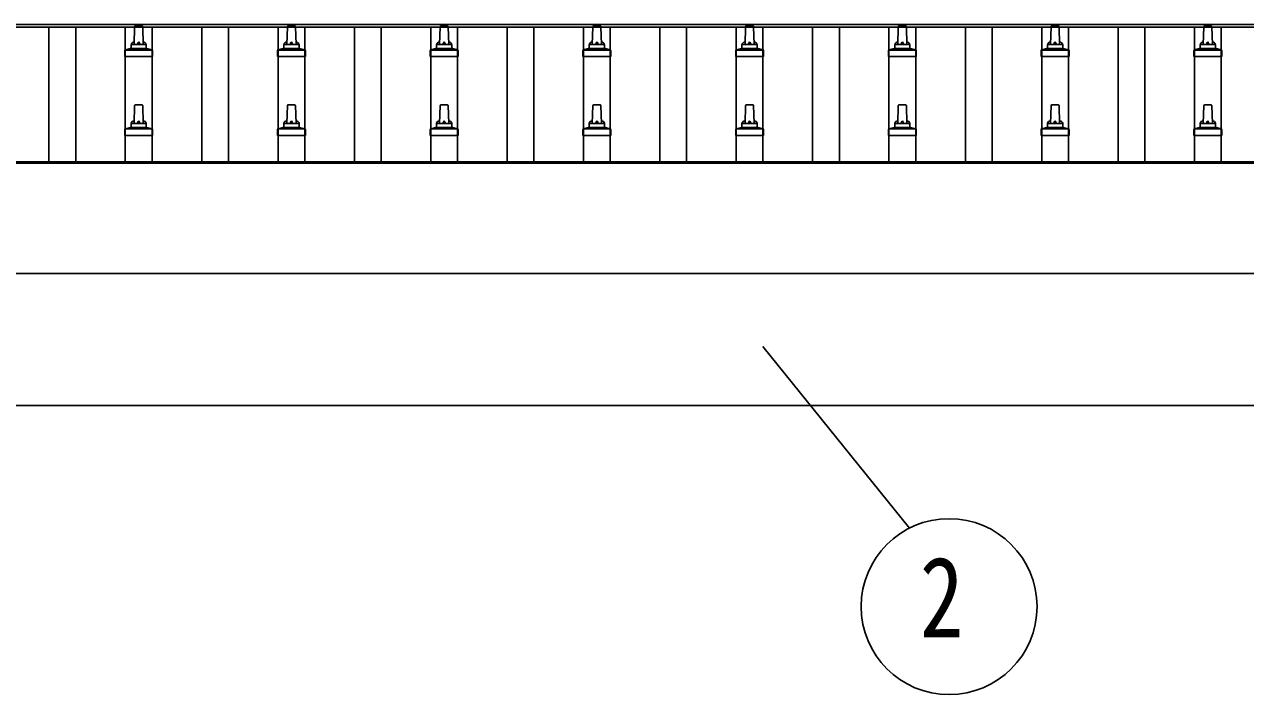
# Model space of a CAD drawing. Units: millimetres, scale not verified. Extents: x -16820 to 16820, y -11880 to 11880.
# Drawn here: x -13498 to -11899, y -265 to 613 of the extents above; entities that cross this region are included whole.
import ezdxf
from ezdxf.enums import TextEntityAlignment as Align

# ---------------------------------------------------------------- set-up
doc = ezdxf.new("R2010")
doc.units = ezdxf.units.MM
doc.header["$LTSCALE"] = 50
for name, color, linetype in [('0-5_YKK_13', 4, 'Continuous'), ('0-6_YKK_A1', 4, 'Continuous'), ('0-7_YKK_D', 6, 'Continuous')]:
    doc.layers.add(name, color=color, linetype=linetype)
doc.styles.add('ＭＳ ゴシック', font='')
doc.styles.get('ＭＳ ゴシック').set_extended_font_data('MS Gothic')

msp = doc.modelspace()

# ---------------------------------------------------------------- linework, layer by layer
at = {"layer": '0-5_YKK_13'}
for p, q in [((-13354.45, 586.23), (-13353.72, 609.75)), ((-13352.72, 610.73), (-13344.17, 610.73)), ((-13343.17, 609.75), (-13342.45, 586.23)), ((-13154.45, 586.23), (-13153.72, 609.75)), ((-13152.72, 610.73), (-13144.17, 610.73)), ((-13143.17, 609.75), (-13142.45, 586.23)), ((-12954.45, 586.23), (-12953.72, 609.75)), ((-12952.72, 610.73), (-12944.17, 610.73)), ((-12943.17, 609.75), (-12942.45, 586.23)), ((-12754.45, 586.23), (-12753.72, 609.75)), ((-12752.72, 610.73), (-12744.17, 610.73)), ((-12743.17, 609.75), (-12742.45, 586.23)), ((-12554.45, 586.23), (-12553.72, 609.75)), ((-12552.72, 610.73), (-12544.17, 610.73)), ((-12543.17, 609.75), (-12542.45, 586.23)), ((-12354.45, 586.23), (-12353.72, 609.75)), ((-12352.72, 610.73), (-12344.17, 610.73)), ((-12343.17, 609.75), (-12342.45, 586.23)), ((-12154.45, 586.23), (-12153.72, 609.75)), ((-12152.72, 610.73), (-12144.17, 610.73)), ((-12143.17, 609.75), (-12142.45, 586.23)), ((-11954.45, 586.23), (-11953.72, 609.75)), ((-11952.72, 610.73), (-11944.17, 610.73)), ((-11943.17, 609.75), (-11942.45, 586.23)), ((-13366.7, 570.73), (-13366.7, 578.44)), ((-13366.31, 579.23), (-13330.58, 579.23)), ((-13365.93, 579.41), (-13359.21, 581.04)), ((-13358.83, 581.23), (-13338.06, 581.23)), ((-13358.45, 582.01), (-13358.45, 586.23)), ((-13357.45, 586.23), (-13339.45, 586.23)), ((-13338.45, 582.01), (-13338.45, 586.23)), ((-13330.96, 579.41), (-13337.68, 581.04)), ((-13330.2, 570.73), (-13330.2, 578.44)), ((-13166.7, 570.73), (-13166.7, 578.44)), ((-13166.31, 579.23), (-13130.58, 579.23)), ((-13165.93, 579.41), (-13159.21, 581.04)), ((-13158.83, 581.23), (-13138.06, 581.23)), ((-13158.45, 582.01), (-13158.45, 586.23)), ((-13157.45, 586.23), (-13139.45, 586.23)), ((-13138.45, 582.01), (-13138.45, 586.23)), ((-13130.96, 579.41), (-13137.68, 581.04)), ((-13130.2, 570.73), (-13130.2, 578.44)), ((-12966.7, 570.73), (-12966.7, 578.44)), ((-12966.31, 579.23), (-12930.58, 579.23)), ((-12965.93, 579.41), (-12959.21, 581.04)), ((-12958.83, 581.23), (-12938.06, 581.23)), ((-12958.45, 582.01), (-12958.45, 586.23)), ((-12957.45, 586.23), (-12939.45, 586.23)), ((-12938.45, 582.01), (-12938.45, 586.23)), ((-12930.96, 579.41), (-12937.68, 581.04)), ((-12930.2, 570.73), (-12930.2, 578.44)), ((-12766.7, 570.73), (-12766.7, 578.44)), ((-12766.31, 579.23), (-12730.58, 579.23)), ((-12765.93, 579.41), (-12759.21, 581.04)), ((-12758.83, 581.23), (-12738.06, 581.23)), ((-12758.45, 582.01), (-12758.45, 586.23)), ((-12757.45, 586.23), (-12739.45, 586.23)), ((-12738.45, 582.01), (-12738.45, 586.23)), ((-12730.96, 579.41), (-12737.68, 581.04)), ((-12730.2, 570.73), (-12730.2, 578.44)), ((-12566.7, 570.73), (-12566.7, 578.44)), ((-12566.31, 579.23), (-12530.58, 579.23)), ((-12565.93, 579.41), (-12559.21, 581.04)), ((-12558.83, 581.23), (-12538.06, 581.23)), ((-12558.45, 582.01), (-12558.45, 586.23)), ((-12557.45, 586.23), (-12539.45, 586.23)), ((-12538.45, 582.01), (-12538.45, 586.23)), ((-12530.96, 579.41), (-12537.68, 581.04)), ((-12530.2, 570.73), (-12530.2, 578.44)), ((-12366.7, 570.73), (-12366.7, 578.44)), ((-12366.31, 579.23), (-12330.58, 579.23)), ((-12365.93, 579.41), (-12359.21, 581.04)), ((-12358.83, 581.23), (-12338.06, 581.23)), ((-12358.45, 582.01), (-12358.45, 586.23)), ((-12357.45, 586.23), (-12339.45, 586.23)), ((-12338.45, 582.01), (-12338.45, 586.23)), ((-12330.96, 579.41), (-12337.68, 581.04)), ((-12330.2, 570.73), (-12330.2, 578.44)), ((-12166.7, 570.73), (-12166.7, 578.44)), ((-12166.31, 579.23), (-12130.58, 579.23)), ((-12165.93, 579.41), (-12159.21, 581.04)), ((-12158.83, 581.23), (-12138.06, 581.23)), ((-12158.45, 582.01), (-12158.45, 586.23)), ((-12157.45, 586.23), (-12139.45, 586.23)), ((-12138.45, 582.01), (-12138.45, 586.23)), ((-12130.96, 579.41), (-12137.68, 581.04)), ((-12130.2, 570.73), (-12130.2, 578.44)), ((-11966.7, 570.73), (-11966.7, 578.44)), ((-11966.31, 579.23), (-11930.58, 579.23)), ((-11965.93, 579.41), (-11959.21, 581.04)), ((-11958.83, 581.23), (-11938.06, 581.23)), ((-11958.45, 582.01), (-11958.45, 586.23)), ((-11957.45, 586.23), (-11939.45, 586.23)), ((-11938.45, 582.01), (-11938.45, 586.23)), ((-11930.96, 579.41), (-11937.68, 581.04)), ((-11930.2, 570.73), (-11930.2, 578.44)), ((-13330.2, 570.73), (-13366.7, 570.73)), ((-13130.2, 570.73), (-13166.7, 570.73)), ((-12930.2, 570.73), (-12966.7, 570.73)), ((-12730.2, 570.73), (-12766.7, 570.73)), ((-12530.2, 570.73), (-12566.7, 570.73)), ((-12330.2, 570.73), (-12366.7, 570.73)), ((-12130.2, 570.73), (-12166.7, 570.73)), ((-11930.2, 570.73), (-11966.7, 570.73)), ((-13354.45, 482.89), (-13353.72, 506.42)), ((-13352.72, 507.39), (-13344.17, 507.39)), ((-13343.17, 506.42), (-13342.45, 482.89)), ((-13154.45, 482.89), (-13153.72, 506.42)), ((-13152.72, 507.39), (-13144.17, 507.39)), ((-13143.17, 506.42), (-13142.45, 482.89)), ((-12954.45, 482.89), (-12953.72, 506.42)), ((-12952.72, 507.39), (-12944.17, 507.39)), ((-12943.17, 506.42), (-12942.45, 482.89)), ((-12754.45, 482.89), (-12753.72, 506.42)), ((-12752.72, 507.39), (-12744.17, 507.39)), ((-12743.17, 506.42), (-12742.45, 482.89)), ((-12554.45, 482.89), (-12553.72, 506.42)), ((-12552.72, 507.39), (-12544.17, 507.39)), ((-12543.17, 506.42), (-12542.45, 482.89)), ((-12354.45, 482.89), (-12353.72, 506.42)), ((-12352.72, 507.39), (-12344.17, 507.39)), ((-12343.17, 506.42), (-12342.45, 482.89)), ((-12154.45, 482.89), (-12153.72, 506.42)), ((-12152.72, 507.39), (-12144.17, 507.39)), ((-12143.17, 506.42), (-12142.45, 482.89)), ((-11954.45, 482.89), (-11953.72, 506.42)), ((-11952.72, 507.39), (-11944.17, 507.39)), ((-11943.17, 506.42), (-11942.45, 482.89)), ((-13358.45, 478.68), (-13358.45, 482.89)), ((-13357.45, 482.89), (-13339.45, 482.89)), ((-13338.45, 478.68), (-13338.45, 482.89)), ((-13158.45, 478.68), (-13158.45, 482.89)), ((-13157.45, 482.89), (-13139.45, 482.89)), ((-13138.45, 478.68), (-13138.45, 482.89)), ((-12958.45, 478.68), (-12958.45, 482.89)), ((-12957.45, 482.89), (-12939.45, 482.89)), ((-12938.45, 478.68), (-12938.45, 482.89)), ((-12758.45, 478.68), (-12758.45, 482.89)), ((-12757.45, 482.89), (-12739.45, 482.89)), ((-12738.45, 478.68), (-12738.45, 482.89)), ((-12558.45, 478.68), (-12558.45, 482.89)), ((-12557.45, 482.89), (-12539.45, 482.89)), ((-12538.45, 478.68), (-12538.45, 482.89)), ((-12358.45, 478.68), (-12358.45, 482.89)), ((-12357.45, 482.89), (-12339.45, 482.89)), ((-12338.45, 478.68), (-12338.45, 482.89)), ((-12158.45, 478.68), (-12158.45, 482.89)), ((-12157.45, 482.89), (-12139.45, 482.89)), ((-12138.45, 478.68), (-12138.45, 482.89)), ((-11958.45, 478.68), (-11958.45, 482.89)), ((-11957.45, 482.89), (-11939.45, 482.89)), ((-11938.45, 478.68), (-11938.45, 482.89)), ((-13366.7, 467.39), (-13366.7, 475.11)), ((-13330.2, 467.39), (-13366.7, 467.39)), ((-13366.31, 475.89), (-13330.58, 475.89)), ((-13365.93, 476.08), (-13359.21, 477.71)), ((-13358.83, 477.89), (-13338.06, 477.89)), ((-13330.96, 476.08), (-13337.68, 477.71)), ((-13330.2, 467.39), (-13330.2, 475.11)), ((-13166.7, 467.39), (-13166.7, 475.11)), ((-13130.2, 467.39), (-13166.7, 467.39)), ((-13166.31, 475.89), (-13130.58, 475.89)), ((-13165.93, 476.08), (-13159.21, 477.71)), ((-13158.83, 477.89), (-13138.06, 477.89)), ((-13130.96, 476.08), (-13137.68, 477.71)), ((-13130.2, 467.39), (-13130.2, 475.11)), ((-12966.7, 467.39), (-12966.7, 475.11)), ((-12930.2, 467.39), (-12966.7, 467.39)), ((-12966.31, 475.89), (-12930.58, 475.89)), ((-12965.93, 476.08), (-12959.21, 477.71)), ((-12958.83, 477.89), (-12938.06, 477.89)), ((-12930.96, 476.08), (-12937.68, 477.71)), ((-12930.2, 467.39), (-12930.2, 475.11)), ((-12766.7, 467.39), (-12766.7, 475.11)), ((-12730.2, 467.39), (-12766.7, 467.39)), ((-12766.31, 475.89), (-12730.58, 475.89)), ((-12765.93, 476.08), (-12759.21, 477.71)), ((-12758.83, 477.89), (-12738.06, 477.89)), ((-12730.96, 476.08), (-12737.68, 477.71)), ((-12730.2, 467.39), (-12730.2, 475.11)), ((-12566.7, 467.39), (-12566.7, 475.11)), ((-12530.2, 467.39), (-12566.7, 467.39)), ((-12566.31, 475.89), (-12530.58, 475.89)), ((-12565.93, 476.08), (-12559.21, 477.71)), ((-12558.83, 477.89), (-12538.06, 477.89)), ((-12530.96, 476.08), (-12537.68, 477.71)), ((-12530.2, 467.39), (-12530.2, 475.11)), ((-12366.7, 467.39), (-12366.7, 475.11)), ((-12330.2, 467.39), (-12366.7, 467.39)), ((-12366.31, 475.89), (-12330.58, 475.89)), ((-12365.93, 476.08), (-12359.21, 477.71)), ((-12358.83, 477.89), (-12338.06, 477.89)), ((-12330.96, 476.08), (-12337.68, 477.71)), ((-12330.2, 467.39), (-12330.2, 475.11)), ((-12166.7, 467.39), (-12166.7, 475.11)), ((-12130.2, 467.39), (-12166.7, 467.39)), ((-12166.31, 475.89), (-12130.58, 475.89)), ((-12165.93, 476.08), (-12159.21, 477.71)), ((-12158.83, 477.89), (-12138.06, 477.89)), ((-12130.96, 476.08), (-12137.68, 477.71)), ((-12130.2, 467.39), (-12130.2, 475.11)), ((-11966.7, 467.39), (-11966.7, 475.11)), ((-11930.2, 467.39), (-11966.7, 467.39)), ((-11966.31, 475.89), (-11930.58, 475.89)), ((-11965.93, 476.08), (-11959.21, 477.71)), ((-11958.83, 477.89), (-11938.06, 477.89)), ((-11930.96, 476.08), (-11937.68, 477.71)), ((-11930.2, 467.39), (-11930.2, 475.11))]:
    msp.add_line(p, q, dxfattribs=at)
for centre, radius, start, end in [((-13352.72, 609.73), 1, 90, 178.60509), ((-13344.17, 609.73), 1, 1.39491, 90), ((-13152.72, 609.73), 1, 90, 178.60509), ((-13144.17, 609.73), 1, 1.39491, 90), ((-12952.72, 609.73), 1, 90, 178.60509), ((-12944.17, 609.73), 1, 1.39491, 90), ((-12752.72, 609.73), 1, 90, 178.60509), ((-12744.17, 609.73), 1, 1.39491, 90), ((-12552.72, 609.73), 1, 90, 178.60509), ((-12544.17, 609.73), 1, 1.39491, 90), ((-12352.72, 609.73), 1, 90, 178.60509), ((-12344.17, 609.73), 1, 1.39491, 90), ((-12152.72, 609.73), 1, 90, 178.60509), ((-12144.17, 609.73), 1, 1.39491, 90), ((-11952.72, 609.73), 1, 90, 178.60509), ((-11944.17, 609.73), 1, 1.39491, 90), ((-13365.7, 578.44), 1, 103.62699, 180), ((-13359.45, 582.01), 1, 283.62699, 0), ((-13354.36, 585.59), 4.13, 90, 171.17633), ((-13357.45, 585.23), 1, 90, 180), ((-13345.11, 586.23), 4.83, 133.60282, 180), ((-13351.78, 586.23), 4.83, 0, 46.39718), ((-13342.53, 585.59), 4.13, 8.82367, 90), ((-13339.45, 585.23), 1, 0, 90), ((-13337.45, 582.01), 1, 180, 256.37301), ((-13331.2, 578.44), 1, 0, 76.37301), ((-13165.7, 578.44), 1, 103.62699, 180), ((-13159.45, 582.01), 1, 283.62699, 0), ((-13154.36, 585.59), 4.13, 90, 171.17633), ((-13157.45, 585.23), 1, 90, 180), ((-13145.11, 586.23), 4.83, 133.60282, 180), ((-13151.78, 586.23), 4.83, 0, 46.39718), ((-13142.53, 585.59), 4.13, 8.82367, 90), ((-13139.45, 585.23), 1, 0, 90), ((-13137.45, 582.01), 1, 180, 256.37301), ((-13131.2, 578.44), 1, 0, 76.37301), ((-12965.7, 578.44), 1, 103.62699, 180), ((-12959.45, 582.01), 1, 283.62699, 0), ((-12954.36, 585.59), 4.13, 90, 171.17633), ((-12957.45, 585.23), 1, 90, 180), ((-12945.11, 586.23), 4.83, 133.60282, 180), ((-12951.78, 586.23), 4.83, 0, 46.39718), ((-12942.53, 585.59), 4.13, 8.82367, 90), ((-12939.45, 585.23), 1, 0, 90), ((-12937.45, 582.01), 1, 180, 256.37301), ((-12931.2, 578.44), 1, 0, 76.37301), ((-12765.7, 578.44), 1, 103.62699, 180), ((-12759.45, 582.01), 1, 283.62699, 0), ((-12754.36, 585.59), 4.13, 90, 171.17633), ((-12757.45, 585.23), 1, 90, 180), ((-12745.11, 586.23), 4.83, 133.60282, 180), ((-12751.78, 586.23), 4.83, 0, 46.39718), ((-12742.53, 585.59), 4.13, 8.82367, 90), ((-12739.45, 585.23), 1, 0, 90), ((-12737.45, 582.01), 1, 180, 256.37301), ((-12731.2, 578.44), 1, 0, 76.37301), ((-12565.7, 578.44), 1, 103.62699, 180), ((-12559.45, 582.01), 1, 283.62699, 0), ((-12554.36, 585.59), 4.13, 90, 171.17633), ((-12557.45, 585.23), 1, 90, 180), ((-12545.11, 586.23), 4.83, 133.60282, 180), ((-12551.78, 586.23), 4.83, 0, 46.39718), ((-12542.53, 585.59), 4.13, 8.82367, 90), ((-12539.45, 585.23), 1, 0, 90), ((-12537.45, 582.01), 1, 180, 256.37301), ((-12531.2, 578.44), 1, 0, 76.37301), ((-12365.7, 578.44), 1, 103.62699, 180), ((-12359.45, 582.01), 1, 283.62699, 0), ((-12354.36, 585.59), 4.13, 90, 171.17633), ((-12357.45, 585.23), 1, 90, 180), ((-12345.11, 586.23), 4.83, 133.60282, 180), ((-12351.78, 586.23), 4.83, 0, 46.39718), ((-12342.53, 585.59), 4.13, 8.82367, 90), ((-12339.45, 585.23), 1, 0, 90), ((-12337.45, 582.01), 1, 180, 256.37301), ((-12331.2, 578.44), 1, 0, 76.37301), ((-12165.7, 578.44), 1, 103.62699, 180), ((-12159.45, 582.01), 1, 283.62699, 0), ((-12154.36, 585.59), 4.13, 90, 171.17633), ((-12157.45, 585.23), 1, 90, 180), ((-12145.11, 586.23), 4.83, 133.60282, 180), ((-12151.78, 586.23), 4.83, 0, 46.39718), ((-12142.53, 585.59), 4.13, 8.82367, 90), ((-12139.45, 585.23), 1, 0, 90), ((-12137.45, 582.01), 1, 180, 256.37301), ((-12131.2, 578.44), 1, 0, 76.37301), ((-11965.7, 578.44), 1, 103.62699, 180), ((-11959.45, 582.01), 1, 283.62699, 0), ((-11954.36, 585.59), 4.13, 90, 171.17633), ((-11957.45, 585.23), 1, 90, 180), ((-11945.11, 586.23), 4.83, 133.60282, 180), ((-11951.78, 586.23), 4.83, 0, 46.39718), ((-11942.53, 585.59), 4.13, 8.82367, 90), ((-11939.45, 585.23), 1, 0, 90), ((-11937.45, 582.01), 1, 180, 256.37301), ((-11931.2, 578.44), 1, 0, 76.37301), ((-13352.72, 506.39), 1, 90, 178.60509), ((-13344.17, 506.39), 1, 1.39491, 90), ((-13152.72, 506.39), 1, 90, 178.60509), ((-13144.17, 506.39), 1, 1.39491, 90), ((-12952.72, 506.39), 1, 90, 178.60509), ((-12944.17, 506.39), 1, 1.39491, 90), ((-12752.72, 506.39), 1, 90, 178.60509), ((-12744.17, 506.39), 1, 1.39491, 90), ((-12552.72, 506.39), 1, 90, 178.60509), ((-12544.17, 506.39), 1, 1.39491, 90), ((-12352.72, 506.39), 1, 90, 178.60509), ((-12344.17, 506.39), 1, 1.39491, 90), ((-12152.72, 506.39), 1, 90, 178.60509), ((-12144.17, 506.39), 1, 1.39491, 90), ((-11952.72, 506.39), 1, 90, 178.60509), ((-11944.17, 506.39), 1, 1.39491, 90), ((-13354.36, 482.26), 4.13, 90, 171.17633), ((-13357.45, 481.89), 1, 90, 180), ((-13345.11, 482.89), 4.83, 133.60282, 180), ((-13351.78, 482.89), 4.83, 0, 46.39718), ((-13342.53, 482.26), 4.13, 8.82367, 90), ((-13339.45, 481.89), 1, 0, 90), ((-13154.36, 482.26), 4.13, 90, 171.17633), ((-13157.45, 481.89), 1, 90, 180), ((-13145.11, 482.89), 4.83, 133.60282, 180), ((-13151.78, 482.89), 4.83, 0, 46.39718), ((-13142.53, 482.26), 4.13, 8.82367, 90), ((-13139.45, 481.89), 1, 0, 90), ((-12954.36, 482.26), 4.13, 90, 171.17633), ((-12957.45, 481.89), 1, 90, 180), ((-12945.11, 482.89), 4.83, 133.60282, 180), ((-12951.78, 482.89), 4.83, 0, 46.39718), ((-12942.53, 482.26), 4.13, 8.82367, 90), ((-12939.45, 481.89), 1, 0, 90), ((-12754.36, 482.26), 4.13, 90, 171.17633), ((-12757.45, 481.89), 1, 90, 180), ((-12745.11, 482.89), 4.83, 133.60282, 180), ((-12751.78, 482.89), 4.83, 0, 46.39718), ((-12742.53, 482.26), 4.13, 8.82367, 90), ((-12739.45, 481.89), 1, 0, 90), ((-12554.36, 482.26), 4.13, 90, 171.17633), ((-12557.45, 481.89), 1, 90, 180), ((-12545.11, 482.89), 4.83, 133.60282, 180), ((-12551.78, 482.89), 4.83, 0, 46.39718), ((-12542.53, 482.26), 4.13, 8.82367, 90), ((-12539.45, 481.89), 1, 0, 90), ((-12354.36, 482.26), 4.13, 90, 171.17633), ((-12357.45, 481.89), 1, 90, 180), ((-12345.11, 482.89), 4.83, 133.60282, 180), ((-12351.78, 482.89), 4.83, 0, 46.39718), ((-12342.53, 482.26), 4.13, 8.82367, 90), ((-12339.45, 481.89), 1, 0, 90), ((-12154.36, 482.26), 4.13, 90, 171.17633), ((-12157.45, 481.89), 1, 90, 180), ((-12145.11, 482.89), 4.83, 133.60282, 180), ((-12151.78, 482.89), 4.83, 0, 46.39718), ((-12142.53, 482.26), 4.13, 8.82367, 90), ((-12139.45, 481.89), 1, 0, 90), ((-11954.36, 482.26), 4.13, 90, 171.17633), ((-11957.45, 481.89), 1, 90, 180), ((-11945.11, 482.89), 4.83, 133.60282, 180), ((-11951.78, 482.89), 4.83, 0, 46.39718), ((-11942.53, 482.26), 4.13, 8.82367, 90), ((-11939.45, 481.89), 1, 0, 90), ((-13365.7, 475.11), 1, 103.62699, 180), ((-13359.45, 478.68), 1, 283.62699, 0), ((-13337.45, 478.68), 1, 180, 256.37301), ((-13331.2, 475.11), 1, 0, 76.37301), ((-13165.7, 475.11), 1, 103.62699, 180), ((-13159.45, 478.68), 1, 283.62699, 0), ((-13137.45, 478.68), 1, 180, 256.37301), ((-13131.2, 475.11), 1, 0, 76.37301), ((-12965.7, 475.11), 1, 103.62699, 180), ((-12959.45, 478.68), 1, 283.62699, 0), ((-12937.45, 478.68), 1, 180, 256.37301), ((-12931.2, 475.11), 1, 0, 76.37301), ((-12765.7, 475.11), 1, 103.62699, 180), ((-12759.45, 478.68), 1, 283.62699, 0), ((-12737.45, 478.68), 1, 180, 256.37301), ((-12731.2, 475.11), 1, 0, 76.37301), ((-12565.7, 475.11), 1, 103.62699, 180), ((-12559.45, 478.68), 1, 283.62699, 0), ((-12537.45, 478.68), 1, 180, 256.37301), ((-12531.2, 475.11), 1, 0, 76.37301), ((-12365.7, 475.11), 1, 103.62699, 180), ((-12359.45, 478.68), 1, 283.62699, 0), ((-12337.45, 478.68), 1, 180, 256.37301), ((-12331.2, 475.11), 1, 0, 76.37301), ((-12165.7, 475.11), 1, 103.62699, 180), ((-12159.45, 478.68), 1, 283.62699, 0), ((-12137.45, 478.68), 1, 180, 256.37301), ((-12131.2, 475.11), 1, 0, 76.37301), ((-11965.7, 475.11), 1, 103.62699, 180), ((-11959.45, 478.68), 1, 283.62699, 0), ((-11937.45, 478.68), 1, 180, 256.37301), ((-11931.2, 475.11), 1, 0, 76.37301)]:
    msp.add_arc(centre, radius, start, end, dxfattribs=at)
at = {"layer": '0-6_YKK_A1'}
for p, q in [((-14771.45, 612.75), (-6925.45, 612.75)), ((-14771.45, 609.16), (-6925.45, 609.16)), ((-13465.95, 432.97), (-13465.95, 609.16)), ((-13430.95, 432.97), (-13430.95, 609.16)), ((-13365.95, 432.97), (-13365.95, 609.16)), ((-13330.95, 432.97), (-13330.95, 609.16)), ((-13265.95, 432.97), (-13265.95, 609.16)), ((-13230.95, 432.97), (-13230.95, 609.16)), ((-13165.95, 432.97), (-13165.95, 609.16)), ((-13130.95, 432.97), (-13130.95, 609.16)), ((-13065.95, 432.97), (-13065.95, 609.16)), ((-13030.95, 432.97), (-13030.95, 609.16)), ((-12965.95, 432.97), (-12965.95, 609.16)), ((-12930.95, 432.97), (-12930.95, 609.16)), ((-12865.95, 432.97), (-12865.95, 609.16)), ((-12830.95, 432.97), (-12830.95, 609.16)), ((-12765.95, 432.97), (-12765.95, 609.16)), ((-12730.95, 432.97), (-12730.95, 609.16)), ((-12665.95, 432.97), (-12665.95, 609.16)), ((-12630.95, 432.97), (-12630.95, 609.16)), ((-12565.95, 432.97), (-12565.95, 609.16)), ((-12530.95, 432.97), (-12530.95, 609.16)), ((-12465.95, 432.97), (-12465.95, 609.16)), ((-12430.95, 432.97), (-12430.95, 609.16)), ((-12365.95, 432.97), (-12365.95, 609.16)), ((-12330.95, 432.97), (-12330.95, 609.16)), ((-12265.95, 432.97), (-12265.95, 609.16)), ((-12230.95, 432.97), (-12230.95, 609.16)), ((-12165.95, 432.97), (-12165.95, 609.16)), ((-12130.95, 432.97), (-12130.95, 609.16)), ((-12065.95, 432.97), (-12065.95, 609.16)), ((-12030.95, 432.97), (-12030.95, 609.16)), ((-11965.95, 432.97), (-11965.95, 609.16)), ((-11930.95, 432.97), (-11930.95, 609.16)), ((-14771.45, 432.7), (-8758.45, 432.7)), ((-14766.75, 431.14), (-8758.45, 431.14)), ((-8758.45, 286.27), (-14766.75, 286.27)), ((-8763.45, 113.63), (-14652.3, 113.63))]:
    msp.add_line(p, q, dxfattribs=at)
at = {"layer": '0-7_YKK_D'}
msp.add_line((-12530.97, 190.99), (-12339.09, -46.98), dxfattribs=at)
msp.add_circle((-12287.27, -149.87), 115.2, dxfattribs=at)

# ---------------------------------------------------------------- texts
at = {"layer": '0-7_YKK_D', "style": 'ＭＳ ゴシック', "width": 0.8}
msp.add_text('2', height=105.6, dxfattribs=at).set_placement((-12325.67, -221.87), align=Align.BOTTOM_LEFT)

doc.saveas('drawing.dxf')
